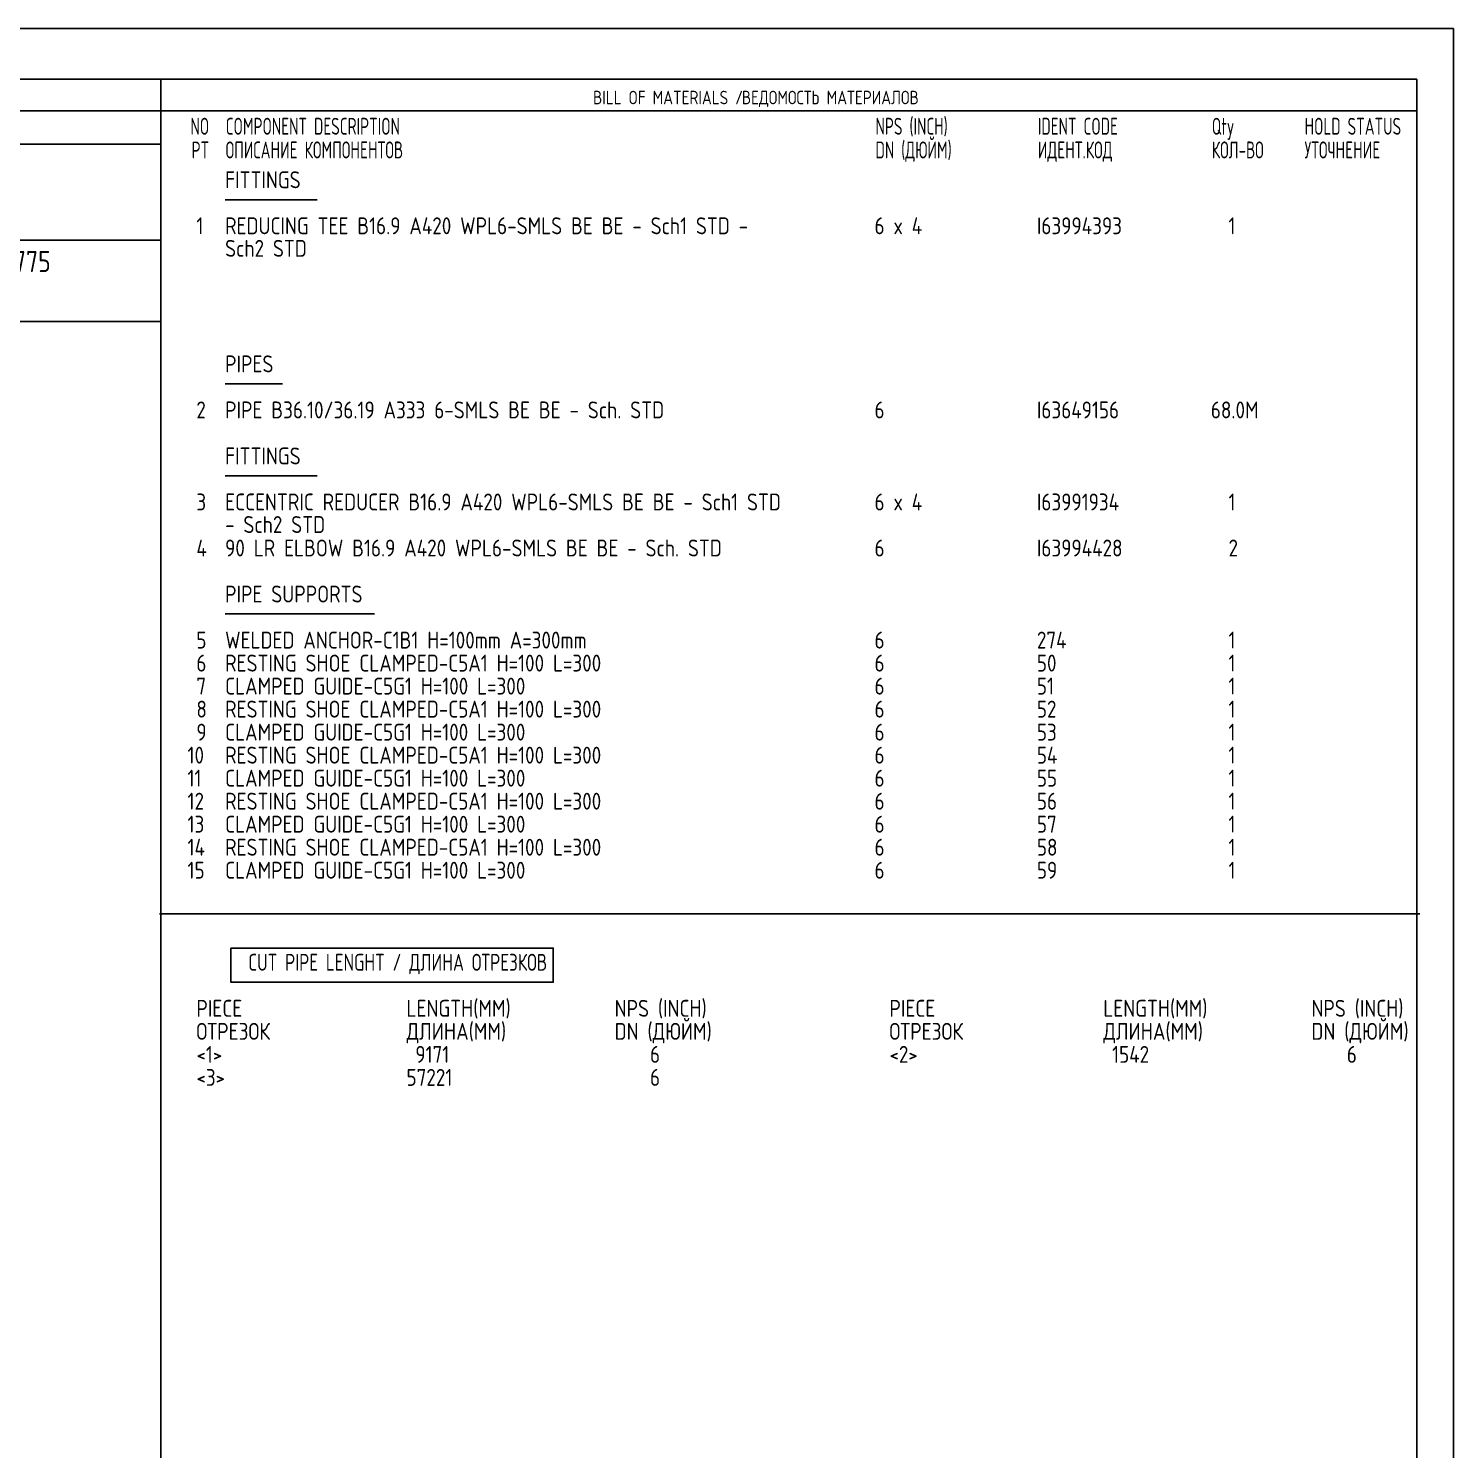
# Model space of a CAD drawing. Extents: x 0 to 594, y 0 to 420.
# Drawn here: x 383.4 to 594, y 210 to 420 of the extents above; entities that cross this region are included whole.
import ezdxf
from ezdxf.enums import TextEntityAlignment as Align

# ---------------------------------------------------------------- set-up
doc = ezdxf.new("R2010")
doc.units = 0
doc.header["$MEASUREMENT"] = 0
doc.linetypes.add('BORDER_2012_SLN$0$8001.Solid', pattern=[0])
for name, color, linetype in [('BORDER_2012_SLN$0$2', 7, 'Continuous'), ('BORDER_2012_SLN$0$GT_1', 7, 'Continuous'), ('GT_1', 7, 'Continuous')]:
    doc.layers.add(name, color=color, linetype=linetype)
for name, color, linetype, lineweight in [('BORDER_2012_SLN$0$BG_Level_1', 7, 'BORDER_2012_SLN$0$8001.Solid', 25), ('BORDER_2012_SLN$0$Level_1', 7, 'BORDER_2012_SLN$0$8001.Solid', 25), ('BORDER_2012_SLN$0$Level_18', 7, 'BORDER_2012_SLN$0$8001.Solid', 25)]:
    doc.layers.add(name, color=color, linetype=linetype, lineweight=lineweight)
doc.styles.add('BORDER_2012_SLN$0$GOST type A', font='GOST type A')
doc.styles.add('BORDER_2012_SLN$0$HTX1', font='')
doc.styles.add('HTX1', font='')
doc.styles.get('BORDER_2012_SLN$0$HTX1').set_extended_font_data('GOST type A')
doc.styles.get('HTX1').set_extended_font_data('GOST type A')

# ---------------------------------------------------------------- blocks, each defined once
blk = doc.blocks.new('BORDER_2012_SLN')
at = {"layer": 'BORDER_2012_SLN$0$2'}
blk.add_line((162.42, 407.85), (588.6, 407.85), dxfattribs=at)
at = {"layer": 'BORDER_2012_SLN$0$Level_1', "color": 7, "lineweight": -3}
for p, q in [((588.6, 412.5), (25.4, 412.5)), ((402.9, 7.5), (402.9, 412.5)), ((588.6, 412.5), (588.6, 7.5)), ((402.75, 402.9), (188.39, 402.9)), ((402.9, 388.7), (162.37, 388.68)), ((402.9, 376.7), (25.4, 376.7))]:
    blk.add_line(p, q, dxfattribs=at)
at = {"layer": 'BORDER_2012_SLN$0$Level_18', "color": 7, "lineweight": -3, "flags": 128}
blk.add_lwpolyline([(0, 0), (0, 420), (594, 420), (594, 0)], close=True, dxfattribs=at)
at = {"layer": 'BORDER_2012_SLN$0$BG_Level_1', "color": 7, "style": 'BORDER_2012_SLN$0$GOST type A'}
for s, p in [('BILL OF MATERIALS / ', (466.8, 408.8)), ('ВЕДОМОСТЬ МАТЕРИАЛОВ', (488.8, 408.8))]:
    blk.add_text(s, height=2, dxfattribs=at).set_placement(p)
at = {"layer": 'BORDER_2012_SLN$0$GT_1', "style": 'BORDER_2012_SLN$0$HTX1', "width": 0.8}
for s, p in [('NO', (410.06, 404.3)), ('PT', (410.06, 400.8))]:
    blk.add_text(s, height=2.5, dxfattribs=at).set_placement(p, align=Align.RIGHT)
for s, p in [('COMPONENT DESCRIPTION', (412.5, 404.3)), ('NPS (INCH)', (508.56, 404.3)), ('IDENT CODE', (532.56, 404.3)), ('Qty', (558.27, 404.3)), ('HOLD STATUS', (571.99, 404.3)), ('ОПИСАНИЕ КОМПОНЕНТОВ', (412.5, 400.8)), ('DN (ДЮЙМ)', (508.56, 400.8)), ('ИДЕНТ.КОД', (532.56, 400.8)), ('КОЛ-ВО', (558.27, 400.8)), ('УТОЧНЕНИЕ', (571.99, 400.8))]:
    blk.add_text(s, height=2.5, dxfattribs=at).set_placement(p)

msp = doc.modelspace()

# ---------------------------------------------------------------- linework, layer by layer
at = {"layer": 'GT_1', "flags": 128}
for points in [[(0, 0), (594, 0), (594, 420), (0, 420), (0, 0)], [(426.014, 394.704), (412.414, 394.704)], [(420.914, 367.493), (412.414, 367.493)], [(426.014, 353.888), (412.414, 353.888)], [(434.514, 333.48), (412.414, 333.48)], [(402.7, 289.151), (589, 289.151)], [(413.271, 284.105), (460.914, 284.105), (460.914, 279.058), (413.271, 279.058), (413.271, 284.105)]]:
    msp.add_lwpolyline(points, dxfattribs=at)

# ---------------------------------------------------------------- block references
at = {"linetype": 'Continuous'}
msp.add_blockref('BORDER_2012_SLN', (0, 0), dxfattribs=at)

# ---------------------------------------------------------------- texts
at = {"layer": 'GT_1', "style": 'HTX1'}
for s, height, width, p in [('FITTINGS', 2.5, 1.02, (412.414, 396.395)), ('  1', 2.5, 1.02, (405.557, 389.592)), ('REDUCING TEE B16.9 A420 WPL6-SMLS BE BE - Sch1 STD -', 2.5, 1.02, (412.414, 389.592)), ('6 x 4', 2.5, 1.02, (508.414, 389.592)), ('I63994393', 2.5, 1.02, (532.414, 389.592)), ('  1', 2.5, 1.02, (558.129, 389.592)), ('Sch2 STD', 2.5, 1.02, (412.414, 386.259)), ('SLN-2725-8471-25-F-2775', 3.125, 1.02, (345, 384)), ('PIPES', 2.5, 1.02, (412.414, 369.184)), ('  2', 2.5, 1.02, (405.557, 362.381)), ('PIPE B36.10/36.19 A333 6-SMLS BE BE - Sch. STD', 2.5, 1.02, (412.414, 362.381)), ('6', 2.5, 1.02, (508.414, 362.381)), ('I63649156', 2.5, 1.02, (532.414, 362.381)), ('68.0M', 2.5, 1.02, (558.129, 362.381)), ('FITTINGS', 2.5, 1.02, (412.414, 355.578)), ('  3', 2.5, 1.02, (405.557, 348.776)), ('ECCENTRIC REDUCER B16.9 A420 WPL6-SMLS BE BE - Sch1 STD', 2.5, 1.02, (412.414, 348.776)), ('6 x 4', 2.5, 1.02, (508.414, 348.776)), ('I63991934', 2.5, 1.02, (532.414, 348.776)), ('  1', 2.5, 1.02, (558.129, 348.776)), ('- Sch2 STD', 2.5, 1.02, (412.414, 345.442)), ('  4', 2.5, 1.02, (405.557, 341.973)), ('90 LR ELBOW B16.9 A420 WPL6-SMLS BE BE - Sch. STD', 2.5, 1.02, (412.414, 341.973)), ('6', 2.5, 1.02, (508.414, 341.973)), ('I63994428', 2.5, 1.02, (532.414, 341.973)), ('  2', 2.5, 1.02, (558.129, 341.973)), ('PIPE SUPPORTS', 2.5, 1.02, (412.414, 335.17)), ('  5', 2.5, 1.02, (405.557, 328.367)), ('WELDED ANCHOR-C1B1 H=100mm A=300mm', 2.5, 1.02, (412.414, 328.367)), ('6', 2.5, 1.02, (508.414, 328.367)), ('274', 2.5, 1.02, (532.414, 328.367)), ('  1', 2.5, 1.02, (558.129, 328.367)), ('  6', 2.5, 1.02, (405.557, 324.966)), ('RESTING SHOE CLAMPED-C5A1 H=100 L=300', 2.5, 1.02, (412.414, 324.966)), ('6', 2.5, 1.02, (508.414, 324.966)), ('50', 2.5, 1.02, (532.414, 324.966)), ('  1', 2.5, 1.02, (558.129, 324.966)), ('  7', 2.5, 1.02, (405.557, 321.565)), ('CLAMPED GUIDE-C5G1 H=100 L=300', 2.5, 1.02, (412.414, 321.565)), ('6', 2.5, 1.02, (508.414, 321.565)), ('51', 2.5, 1.02, (532.414, 321.565)), ('  1', 2.5, 1.02, (558.129, 321.565)), ('  8', 2.5, 1.02, (405.557, 318.163)), ('RESTING SHOE CLAMPED-C5A1 H=100 L=300', 2.5, 1.02, (412.414, 318.163)), ('6', 2.5, 1.02, (508.414, 318.163)), ('52', 2.5, 1.02, (532.414, 318.163)), ('  1', 2.5, 1.02, (558.129, 318.163)), ('  9', 2.5, 1.02, (405.557, 314.762)), ('CLAMPED GUIDE-C5G1 H=100 L=300', 2.5, 1.02, (412.414, 314.762)), ('6', 2.5, 1.02, (508.414, 314.762)), ('53', 2.5, 1.02, (532.414, 314.762)), ('  1', 2.5, 1.02, (558.129, 314.762)), ('RESTING SHOE CLAMPED-C5A1 H=100 L=300', 2.5, 1.02, (412.414, 311.361)), ('54', 2.5, 1.02, (532.414, 311.361)), (' 10', 2.5, 1.02, (405.557, 311.361)), ('6', 2.5, 1.02, (508.414, 311.361)), ('  1', 2.5, 1.02, (558.129, 311.361)), (' 11', 2.5, 1.02, (405.557, 307.959)), ('CLAMPED GUIDE-C5G1 H=100 L=300', 2.5, 1.02, (412.414, 307.959)), ('6', 2.5, 1.02, (508.414, 307.959)), ('55', 2.5, 1.02, (532.414, 307.959)), ('  1', 2.5, 1.02, (558.129, 307.959)), (' 12', 2.5, 1.02, (405.557, 304.558)), ('RESTING SHOE CLAMPED-C5A1 H=100 L=300', 2.5, 1.02, (412.414, 304.558)), ('6', 2.5, 1.02, (508.414, 304.558)), ('56', 2.5, 1.02, (532.414, 304.558)), ('  1', 2.5, 1.02, (558.129, 304.558)), (' 13', 2.5, 1.02, (405.557, 301.156)), ('CLAMPED GUIDE-C5G1 H=100 L=300', 2.5, 1.02, (412.414, 301.156)), ('6', 2.5, 1.02, (508.414, 301.156)), ('57', 2.5, 1.02, (532.414, 301.156)), ('  1', 2.5, 1.02, (558.129, 301.156)), (' 14', 2.5, 1.02, (405.557, 297.755)), ('RESTING SHOE CLAMPED-C5A1 H=100 L=300', 2.5, 1.02, (412.414, 297.755)), ('6', 2.5, 1.02, (508.414, 297.755)), ('58', 2.5, 1.02, (532.414, 297.755)), ('  1', 2.5, 1.02, (558.129, 297.755)), (' 15', 2.5, 1.02, (405.557, 294.354)), ('CLAMPED GUIDE-C5G1 H=100 L=300', 2.5, 1.02, (412.414, 294.354)), ('6', 2.5, 1.02, (508.414, 294.354)), ('59', 2.5, 1.02, (532.414, 294.354)), ('  1', 2.5, 1.02, (558.129, 294.354)), ('CUT PIPE LENGHT / ДЛИНА ОТРЕЗКОВ', 2.5, 0.9, (415.843, 280.748)), ('  PIECE', 2.5, 1.02, (405.557, 273.946)), ('    LENGTH(MM)', 2.5, 1.02, (434, 273.946)), ('NPS (INCH)', 2.5, 1.02, (470, 273.946)), ('  PIECE', 2.5, 1.02, (508, 273.946)), ('    LENGTH(MM)', 2.5, 1.02, (537, 273.946)), ('NPS (INCH)', 2.5, 1.02, (573, 273.946)), ('  ОТРЕЗОК', 2.5, 1.02, (405.557, 270.544)), ('    ДЛИНА(MM)', 2.5, 1.02, (434, 270.544)), ('DN (ДЮЙМ)', 2.5, 1.02, (470, 270.544)), ('  ОТРЕЗОК', 2.5, 1.02, (508, 270.544)), ('    ДЛИНА(MM)', 2.5, 1.02, (537, 270.544)), ('DN (ДЮЙМ)', 2.5, 1.02, (573, 270.544)), ('  <1>', 2.5, 1.02, (405.557, 267.143)), ('     9171', 2.5, 1.02, (434, 267.143)), ('    6', 2.5, 1.02, (470, 267.143)), ('  <2>', 2.5, 1.02, (508, 267.143)), ('     1542', 2.5, 1.02, (537, 267.143)), ('    6', 2.5, 1.02, (573, 267.143)), ('  <3>', 2.5, 1.02, (405.557, 263.741)), ('    57221', 2.5, 1.02, (434, 263.741)), ('    6', 2.5, 1.02, (470, 263.741))]:
    msp.add_text(s, height=height, dxfattribs=dict(at, width=width)).set_placement(p)

doc.saveas('drawing.dxf')
